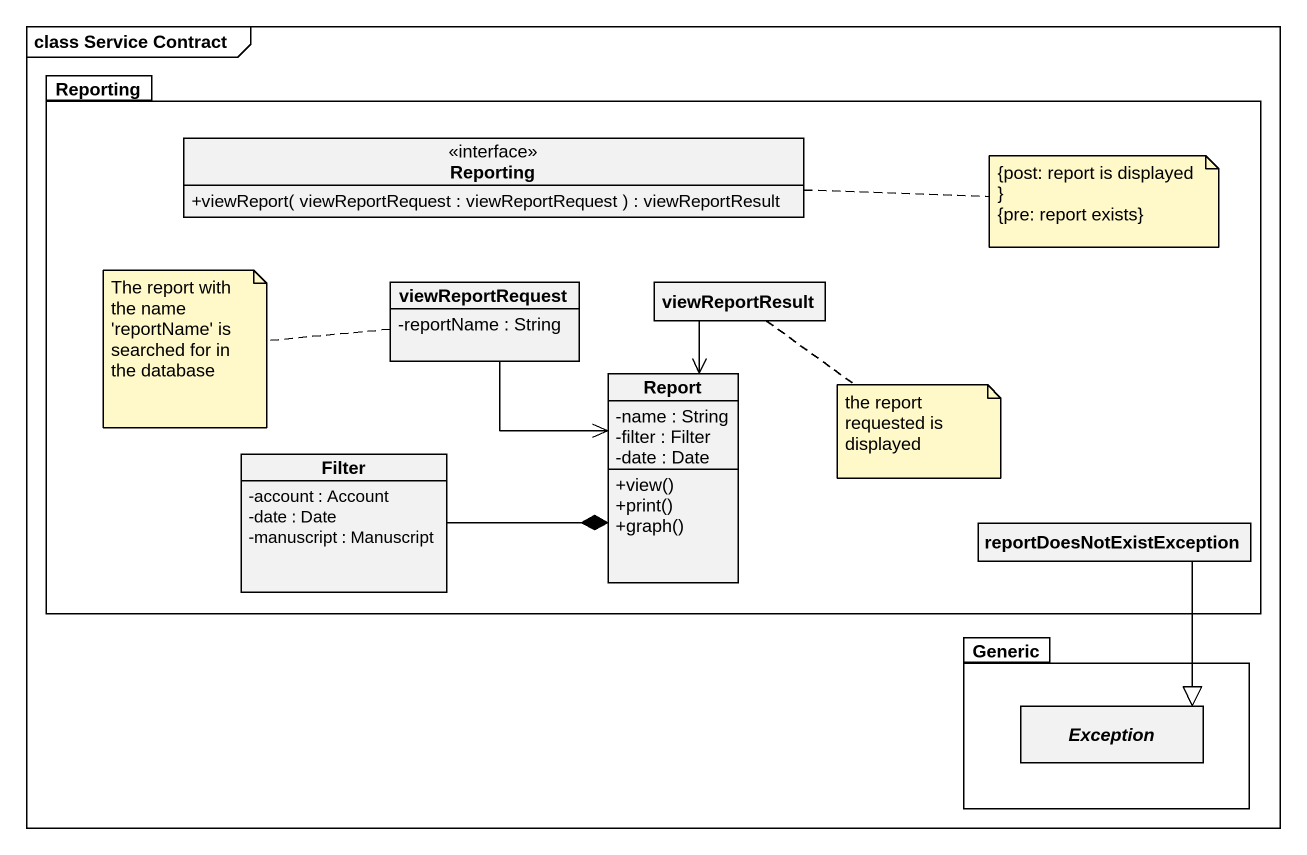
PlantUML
@startuml
mainframe class Service Contract
hide circle
hide empty members
skinparam classAttributeIconSize 0
package Reporting {
  interface "Reporting" as Reporting_2 {
    +viewReport( viewReportRequest : viewReportRequest ) : viewReportResult
  }
  class viewReportRequest {
    -reportName : String
  }
  class viewReportResult
  class Report {
    -name : String
    -filter : Filter
    -date : Date
    +view()
    +print()
    +graph()
  }
  class Filter {
    -account : Account
    -date : Date
    -manuscript : Manuscript
  }
  class reportDoesNotExistException
}
package Generic {
  abstract class "Exception" as Exception_
}
viewReportRequest --> Report
viewReportResult --> Report
Report *-left- Filter
reportDoesNotExistException --|> Exception_
note right of Reporting_2
  {post: report is displayed }
  {pre: report exists}
end note
note left of viewReportRequest : The report with the name 'reportName' is searched for in the database
note bottom of viewReportResult : the report requested is displayed
@enduml
